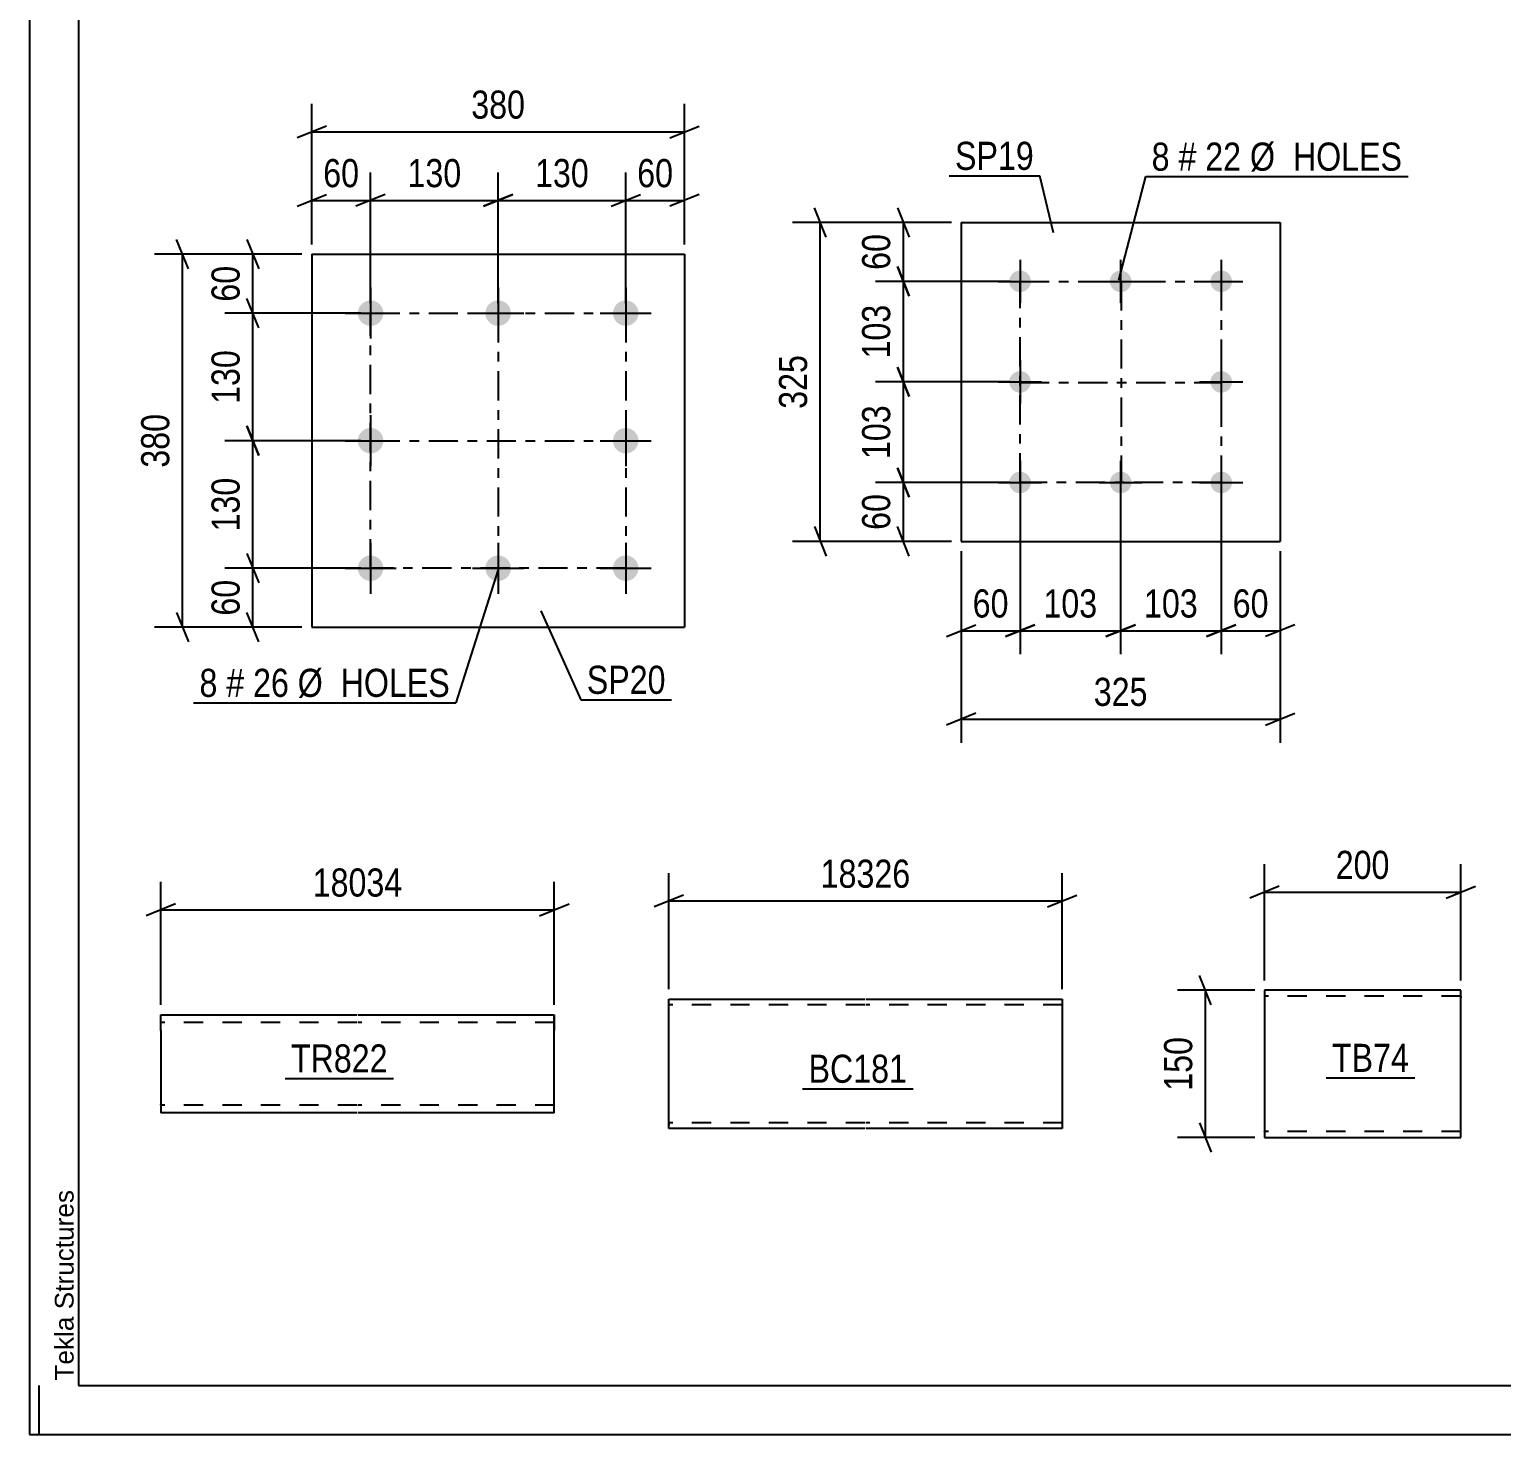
# Model space of a CAD drawing. Header units: millimetres. Extents: x 0 to 841, y 0 to 594.
# Drawn here: x 0 to 150, y 0 to 143.2 of the extents above; entities that cross this region are included whole.
import ezdxf

# ---------------------------------------------------------------- set-up
doc = ezdxf.new("R2010")
doc.units = ezdxf.units.MM
doc.linetypes.add('DXK_LINE_DOT2', pattern=[3.9198, 1.9599, -1.9599])
doc.linetypes.add('DXK_LINE_DOT3', pattern=[5.9187, 2.979, -0.9799, 0.9799, -0.9799])
doc.styles.add('Arial', font='ARIAL.TTF', dxfattribs={"height": 0.2})
doc.styles.add('Arial Narrow', font='ARIALN.TTF', dxfattribs={"height": 0.2})

# ---------------------------------------------------------------- blocks, each defined once
blk = doc.blocks.new('Unknown-318885291-1133')
at = {"color": 5, "linetype": 'Continuous'}
for p, q in [((0, 594), (0, 0)), ((5, 589), (5, 5)), ((1, 0), (1, 5)), ((5, 5), (836, 5)), ((0, 0), (841, 0))]:
    blk.add_line(p, q, dxfattribs=at)
at = {"color": 174, "linetype": 'Continuous', "style": 'Arial'}
blk.add_text('Tekla Structures', height=1.9102, rotation=90, dxfattribs=at).set_placement((4.5, 5.5))
blk = doc.blocks.new('Part-318885291-6675 - 6669')
at = {"color": 2, "linetype": 'Continuous'}
for p, q in [((94.96, 123.53), (94.96, 91.03)), ((94.96, 123.53), (127.46, 123.53)), ((127.46, 123.53), (127.46, 91.03)), ((94.96, 91.03), (127.46, 91.03))]:
    blk.add_line(p, q, dxfattribs=at)
blk = doc.blocks.new('Bolt-318885291-6708 - 6669')
at = {"linetype": 'Continuous'}
for points in [[(100.96, 118.63, -1), (100.96, 116.43, -1)], [(111.21, 118.63, -1), (111.21, 116.43, -1)], [(121.46, 118.63, -1), (121.46, 116.43, -1)], [(100.96, 108.38, -1), (100.96, 106.18, -1)], [(121.46, 108.38, -1), (121.46, 106.18, -1)], [(100.96, 98.13, -1), (100.96, 95.93, -1)], [(111.21, 98.13, -1), (111.21, 95.93, -1)], [(121.46, 98.13, -1), (121.46, 95.93, -1)]]:
    blk.add_hatch(color=1, dxfattribs=at).paths.add_polyline_path(points)
at = {"color": 1, "linetype": 'Continuous'}
for p, q in [((100.96, 119.73), (100.96, 115.33)), ((111.21, 119.73), (111.21, 115.33)), ((121.46, 119.73), (121.46, 115.33)), ((98.76, 117.53), (103.16, 117.53)), ((109.01, 117.53), (113.41, 117.53)), ((119.26, 117.53), (123.66, 117.53)), ((100.96, 109.48), (100.96, 105.08)), ((121.46, 109.48), (121.46, 105.08)), ((98.76, 107.28), (103.16, 107.28)), ((119.26, 107.28), (123.66, 107.28)), ((100.96, 99.23), (100.96, 94.83)), ((111.21, 99.23), (111.21, 94.83)), ((121.46, 99.23), (121.46, 94.83)), ((98.76, 97.03), (103.16, 97.03)), ((109.01, 97.03), (113.41, 97.03)), ((119.26, 97.03), (123.66, 97.03))]:
    blk.add_line(p, q, dxfattribs=at)
blk = doc.blocks.new('Part-318885291-6847 - 6842')
at = {"color": 2, "linetype": 'Continuous'}
for p, q in [((125.87, 45.28), (125.87, 30.38)), ((145.87, 45.28), (125.87, 45.28)), ((145.87, 31.48), (145.87, 45.28)), ((125.87, 30.38), (125.87, 30.28)), ((125.87, 30.28), (145.87, 30.28)), ((145.87, 30.28), (145.87, 31.48))]:
    blk.add_line(p, q, dxfattribs=at)
at = {"color": 7, "linetype": 'DXK_LINE_DOT2'}
for p, q in [((145.87, 44.68), (125.87, 44.68)), ((145.87, 44.68), (145.87, 44.64)), ((145.87, 44.64), (145.87, 44.68)), ((145.87, 44.54), (145.87, 44.64)), ((145.87, 44.64), (145.87, 44.54)), ((125.87, 30.88), (125.87, 30.93)), ((145.87, 30.88), (125.87, 30.88)), ((145.87, 30.93), (145.87, 31.25)), ((145.87, 30.88), (145.87, 30.93))]:
    blk.add_line(p, q, dxfattribs=at)
blk = doc.blocks.new('Bolt-318885291-6914 - 6875')
at = {"linetype": 'Continuous'}
for points in [[(34.77, 115.59, -1), (34.77, 112.99, -1)], [(47.77, 115.59, -1), (47.77, 112.99, -1)], [(60.77, 115.59, -1), (60.77, 112.99, -1)], [(34.77, 102.59, -1), (34.77, 99.99, -1)], [(60.77, 102.59, -1), (60.77, 99.99, -1)], [(34.77, 89.59, -1), (34.77, 86.99, -1)], [(47.77, 89.59, -1), (47.77, 86.99, -1)], [(60.77, 89.59, -1), (60.77, 86.99, -1)]]:
    blk.add_hatch(color=1, dxfattribs=at).paths.add_polyline_path(points)
at = {"color": 1, "linetype": 'Continuous'}
for p, q in [((34.77, 116.89), (34.77, 111.69)), ((47.77, 116.89), (47.77, 111.69)), ((60.77, 116.89), (60.77, 111.69)), ((32.17, 114.29), (37.37, 114.29)), ((45.17, 114.29), (50.37, 114.29)), ((58.17, 114.29), (63.37, 114.29)), ((34.77, 103.89), (34.77, 98.69)), ((60.77, 103.89), (60.77, 98.69)), ((32.17, 101.29), (37.37, 101.29)), ((58.17, 101.29), (63.37, 101.29)), ((34.77, 90.89), (34.77, 85.69)), ((47.77, 90.89), (47.77, 85.69)), ((60.77, 90.89), (60.77, 85.69)), ((32.17, 88.29), (37.37, 88.29)), ((45.17, 88.29), (50.37, 88.29)), ((58.17, 88.29), (63.37, 88.29))]:
    blk.add_line(p, q, dxfattribs=at)
blk = doc.blocks.new('Part-318885291-6881 - 6875')
at = {"color": 2, "linetype": 'Continuous'}
for p, q in [((28.77, 120.29), (28.77, 82.29)), ((28.77, 120.29), (66.77, 120.29)), ((66.77, 120.29), (66.77, 82.29)), ((28.77, 82.29), (66.77, 82.29))]:
    blk.add_line(p, q, dxfattribs=at)
blk = doc.blocks.new('Part-318885291-7139 - 7134')
at = {"color": 2, "linetype": 'Continuous'}
for p, q in [((65.16, 43.18), (65.16, 44.38)), ((65.16, 44.38), (85.16, 44.38)), ((85.26, 44.38), (105.26, 44.38)), ((105.26, 44.38), (105.26, 44.29)), ((105.26, 44.29), (105.26, 43.18)), ((65.16, 31.92), (65.16, 43.18)), ((105.26, 43.18), (105.26, 31.18)), ((65.16, 31.28), (65.16, 31.92)), ((65.16, 31.18), (65.16, 31.28)), ((85.16, 31.18), (65.16, 31.18)), ((105.26, 31.18), (85.26, 31.18))]:
    blk.add_line(p, q, dxfattribs=at)
at = {"color": 7, "linetype": 'DXK_LINE_DOT2'}
for p, q in [((85.16, 43.78), (65.16, 43.78)), ((105.26, 43.78), (85.26, 43.78)), ((105.26, 44.03), (105.26, 43.18)), ((65.16, 31.92), (65.16, 31.54)), ((65.16, 31.78), (65.16, 31.83)), ((85.16, 31.78), (65.16, 31.78)), ((105.26, 31.78), (85.26, 31.78)), ((105.26, 31.83), (105.26, 31.92)), ((105.26, 31.78), (105.26, 31.83)), ((105.26, 31.78), (105.26, 31.83)), ((65.16, 31.18), (65.16, 31.18))]:
    blk.add_line(p, q, dxfattribs=at)
blk = doc.blocks.new('Part-318885291-2201 - 2195')
at = {"color": 2, "linetype": 'Continuous'}
for p, q in [((13.39, 41.18), (13.39, 42.78)), ((13.39, 42.78), (33.39, 42.78)), ((33.49, 42.78), (53.49, 42.78)), ((53.49, 42.78), (53.49, 41.18)), ((13.39, 41.18), (13.39, 32.78)), ((53.49, 32.78), (53.49, 41.18)), ((33.39, 32.78), (13.39, 32.78)), ((53.49, 32.78), (33.49, 32.78))]:
    blk.add_line(p, q, dxfattribs=at)
at = {"color": 7, "linetype": 'DXK_LINE_DOT2'}
for p, q in [((53.49, 41.18), (53.49, 42.66)), ((33.39, 41.98), (13.39, 41.98)), ((53.49, 41.98), (33.49, 41.98)), ((13.39, 33.58), (13.39, 33.65)), ((33.39, 33.58), (13.39, 33.58)), ((53.49, 33.58), (33.49, 33.58)), ((53.49, 33.58), (53.49, 33.65))]:
    blk.add_line(p, q, dxfattribs=at)
blk = doc.blocks.new('Rectangle-318885291-6795 - 6669')
at = {"color": 1, "linetype": 'DXK_LINE_DOT3'}
blk.add_lwpolyline([(100.96, 117.53), (121.46, 117.53), (121.46, 97.03), (100.96, 97.03), (100.96, 117.53)], close=True, dxfattribs=at)
blk = doc.blocks.new('Rectangle-318885291-7001 - 6875')
at = {"color": 1, "linetype": 'DXK_LINE_DOT3'}
blk.add_lwpolyline([(34.77, 114.29), (60.77, 114.29), (60.77, 88.29), (34.77, 88.29), (34.77, 114.29)], close=True, dxfattribs=at)
blk = doc.blocks.new('Line-318885291-6788 - 6669')
at = {"color": 1, "linetype": 'DXK_LINE_DOT3'}
blk.add_line((111.26, 117.53), (111.26, 97.03), dxfattribs=at)
blk = doc.blocks.new('Line-318885291-6994 - 6875')
at = {"color": 1, "linetype": 'DXK_LINE_DOT3'}
blk.add_line((47.77, 114.29), (47.77, 88.29), dxfattribs=at)
blk = doc.blocks.new('Line-318885291-6781 - 6669')
at = {"color": 1, "linetype": 'DXK_LINE_DOT3'}
blk.add_line((100.96, 107.23), (121.46, 107.23), dxfattribs=at)
blk = doc.blocks.new('Line-318885291-6987 - 6875')
at = {"color": 1, "linetype": 'DXK_LINE_DOT3'}
blk.add_line((34.77, 101.29), (60.77, 101.29), dxfattribs=at)
blk = doc.blocks.new('StraightDimension-318885291-6735 - 6669')
at = {"color": 7, "linetype": 'Continuous'}
for p, q in [((94.96, 90.03), (94.96, 70.51)), ((127.46, 90.03), (127.46, 70.51)), ((96.46, 73.51), (93.46, 72.31)), ((94.96, 72.91), (127.46, 72.91)), ((125.96, 72.31), (128.96, 73.51))]:
    blk.add_line(p, q, dxfattribs=at)
at = {"color": 0}
blk.add_wipeout([(114.55, 73.66), (114.55, 77.86), (107.87, 77.86), (107.87, 73.66)], dxfattribs=at)
at = {"color": 3, "style": 'Arial Narrow'}
blk.add_text('325', height=2.863, dxfattribs=at).set_placement((108.47, 74.26))
blk = doc.blocks.new('StraightDimension-318885291-11946 - 6669')
at = {"color": 7, "linetype": 'Continuous'}
for p, q in [((88.47, 108.78), (89.67, 105.78)), ((99.96, 107.28), (86.22, 107.28)), ((89.07, 97.03), (89.07, 107.28)), ((89.67, 95.53), (88.47, 98.53)), ((99.96, 97.03), (86.22, 97.03))]:
    blk.add_line(p, q, dxfattribs=at)
at = {"color": 0}
blk.add_wipeout([(88.32, 105.5), (84.12, 105.5), (84.12, 98.82), (88.32, 98.82)], dxfattribs=at)
at = {"color": 3, "style": 'Arial Narrow'}
blk.add_text('103', height=2.863, rotation=90.0002, dxfattribs=at).set_placement((87.72, 99.42))
blk = doc.blocks.new('StraightDimension-318885291-6710 - 6669')
at = {"color": 7, "linetype": 'Continuous'}
for p, q in [((88.47, 125.03), (89.67, 122.03)), ((93.96, 123.53), (86.22, 123.53)), ((89.07, 117.53), (89.07, 123.53)), ((89.67, 116.03), (88.47, 119.03)), ((99.96, 117.53), (86.22, 117.53))]:
    blk.add_line(p, q, dxfattribs=at)
at = {"color": 0}
blk.add_wipeout([(88.32, 122.96), (84.12, 122.96), (84.12, 118.1), (88.32, 118.1)], dxfattribs=at)
at = {"color": 3, "style": 'Arial Narrow'}
blk.add_text('60', height=2.863, rotation=90.0002, dxfattribs=at).set_placement((87.72, 118.7))
blk = doc.blocks.new('StraightDimension-318885291-6720 - 6669')
at = {"color": 7, "linetype": 'Continuous'}
for p, q in [((88.47, 98.53), (89.67, 95.53)), ((99.96, 97.03), (86.22, 97.03)), ((89.07, 91.03), (89.07, 97.03)), ((89.67, 89.53), (88.47, 92.53)), ((93.96, 91.03), (86.22, 91.03))]:
    blk.add_line(p, q, dxfattribs=at)
at = {"color": 0}
blk.add_wipeout([(88.32, 96.46), (84.12, 96.46), (84.12, 91.6), (88.32, 91.6)], dxfattribs=at)
at = {"color": 3, "style": 'Arial Narrow'}
blk.add_text('60', height=2.863, rotation=90.0002, dxfattribs=at).set_placement((87.72, 92.2))
blk = doc.blocks.new('StraightDimension-318885291-6750 - 6669')
at = {"color": 7, "linetype": 'Continuous'}
for p, q in [((121.46, 96.03), (121.46, 79.52)), ((127.46, 90.03), (127.46, 79.52)), ((119.96, 81.32), (122.96, 82.52)), ((128.96, 82.52), (125.96, 81.32)), ((121.46, 81.92), (127.46, 81.92))]:
    blk.add_line(p, q, dxfattribs=at)
at = {"color": 0}
blk.add_wipeout([(126.89, 82.67), (126.89, 86.87), (122.03, 86.87), (122.03, 82.67)], dxfattribs=at)
at = {"color": 3, "style": 'Arial Narrow'}
blk.add_text('60', height=2.863, dxfattribs=at).set_placement((122.63, 83.27))
blk = doc.blocks.new('StraightDimension-318885291-6760 - 6669')
at = {"color": 7, "linetype": 'Continuous'}
for p, q in [((100.96, 96.03), (100.96, 79.52)), ((94.96, 90.03), (94.96, 79.52)), ((93.46, 81.32), (96.46, 82.52)), ((102.46, 82.52), (99.46, 81.32)), ((94.96, 81.92), (100.96, 81.92))]:
    blk.add_line(p, q, dxfattribs=at)
at = {"color": 0}
blk.add_wipeout([(100.39, 82.67), (100.39, 86.87), (95.53, 86.87), (95.53, 82.67)], dxfattribs=at)
at = {"color": 3, "style": 'Arial Narrow'}
blk.add_text('60', height=2.863, dxfattribs=at).set_placement((96.13, 83.27))
blk = doc.blocks.new('StraightDimension-318885291-6771 - 6669')
at = {"color": 7, "linetype": 'Continuous'}
for p, q in [((81.2, 122.03), (80, 125.03)), ((93.96, 123.53), (77.75, 123.53)), ((80.6, 91.03), (80.6, 123.53)), ((80, 92.53), (81.2, 89.53)), ((93.96, 91.03), (77.75, 91.03))]:
    blk.add_line(p, q, dxfattribs=at)
at = {"color": 0}
blk.add_wipeout([(79.85, 110.62), (75.65, 110.62), (75.65, 103.94), (79.85, 103.94)], dxfattribs=at)
at = {"color": 3, "style": 'Arial Narrow'}
blk.add_text('325', height=2.863, rotation=90.0002, dxfattribs=at).set_placement((79.25, 104.54))
blk = doc.blocks.new('StraightDimension-318885291-11948 - 6669')
at = {"color": 7, "linetype": 'Continuous'}
for p, q in [((88.47, 119.03), (89.67, 116.03)), ((99.96, 117.53), (86.22, 117.53)), ((89.07, 107.28), (89.07, 117.53)), ((89.67, 105.78), (88.47, 108.78)), ((99.96, 107.28), (86.22, 107.28))]:
    blk.add_line(p, q, dxfattribs=at)
at = {"color": 0}
blk.add_wipeout([(88.32, 115.75), (84.12, 115.75), (84.12, 109.07), (88.32, 109.07)], dxfattribs=at)
at = {"color": 3, "style": 'Arial Narrow'}
blk.add_text('103', height=2.863, rotation=90.0002, dxfattribs=at).set_placement((87.72, 109.67))
blk = doc.blocks.new('StraightDimension-318885291-11968 - 6669')
at = {"color": 7, "linetype": 'Continuous'}
for p, q in [((100.96, 96.03), (100.96, 79.52)), ((111.21, 96.03), (111.21, 79.52)), ((99.46, 81.32), (102.46, 82.52)), ((112.71, 82.52), (109.71, 81.32)), ((100.96, 81.92), (111.21, 81.92))]:
    blk.add_line(p, q, dxfattribs=at)
at = {"color": 0}
blk.add_wipeout([(109.43, 82.67), (109.43, 86.87), (102.74, 86.87), (102.74, 82.67)], dxfattribs=at)
at = {"color": 3, "style": 'Arial Narrow'}
blk.add_text('103', height=2.863, dxfattribs=at).set_placement((103.34, 83.27))
blk = doc.blocks.new('StraightDimension-318885291-11970 - 6669')
at = {"color": 7, "linetype": 'Continuous'}
for p, q in [((111.21, 96.03), (111.21, 79.52)), ((121.46, 96.03), (121.46, 79.52)), ((109.71, 81.32), (112.71, 82.52)), ((122.96, 82.52), (119.96, 81.32)), ((111.21, 81.92), (121.46, 81.92))]:
    blk.add_line(p, q, dxfattribs=at)
at = {"color": 0}
blk.add_wipeout([(119.68, 82.67), (119.68, 86.87), (112.99, 86.87), (112.99, 82.67)], dxfattribs=at)
at = {"color": 3, "style": 'Arial Narrow'}
blk.add_text('103', height=2.863, dxfattribs=at).set_placement((113.59, 83.27))
blk = doc.blocks.new('StraightDimension-318885291-6860 - 6842')
at = {"color": 7, "linetype": 'Continuous'}
for p, q in [((120.45, 43.78), (119.25, 46.78)), ((124.87, 45.28), (117, 45.28)), ((119.85, 30.28), (119.85, 45.28)), ((119.25, 31.78), (120.45, 28.78)), ((124.87, 30.28), (117, 30.28))]:
    blk.add_line(p, q, dxfattribs=at)
at = {"color": 0}
blk.add_wipeout([(119.1, 41.13), (114.9, 41.13), (114.9, 34.44), (119.1, 34.44)], dxfattribs=at)
at = {"color": 3, "style": 'Arial Narrow'}
blk.add_text('150', height=2.863, rotation=90.0002, dxfattribs=at).set_placement((118.5, 35.04))
blk = doc.blocks.new('StraightDimension-318885291-6849 - 6842')
at = {"color": 7, "linetype": 'Continuous'}
for p, q in [((125.87, 46.28), (125.87, 58.13)), ((145.87, 46.28), (145.87, 58.13)), ((127.37, 55.88), (124.37, 54.68)), ((144.37, 54.68), (147.37, 55.88)), ((125.87, 55.28), (145.87, 55.28))]:
    blk.add_line(p, q, dxfattribs=at)
at = {"color": 0}
blk.add_wipeout([(139.21, 56.03), (139.21, 60.23), (132.53, 60.23), (132.53, 56.03)], dxfattribs=at)
at = {"color": 3, "style": 'Arial Narrow'}
blk.add_text('200', height=2.863, dxfattribs=at).set_placement((133.13, 56.63))
blk = doc.blocks.new('StraightDimension-318885291-6916 - 6875')
at = {"color": 7, "linetype": 'Continuous'}
for p, q in [((22.17, 89.79), (23.37, 86.79)), ((33.77, 88.29), (19.92, 88.29)), ((22.77, 82.29), (22.77, 88.29)), ((23.37, 80.79), (22.17, 83.79)), ((27.77, 82.29), (19.92, 82.29))]:
    blk.add_line(p, q, dxfattribs=at)
at = {"color": 0}
blk.add_wipeout([(22.02, 87.72), (17.82, 87.72), (17.82, 82.86), (22.02, 82.86)], dxfattribs=at)
at = {"color": 3, "style": 'Arial Narrow'}
blk.add_text('60', height=2.863, rotation=90.0002, dxfattribs=at).set_placement((21.42, 83.46))
blk = doc.blocks.new('StraightDimension-318885291-6926 - 6875')
at = {"color": 7, "linetype": 'Continuous'}
for p, q in [((22.17, 121.79), (23.37, 118.79)), ((27.77, 120.29), (19.92, 120.29)), ((22.77, 114.29), (22.77, 120.29)), ((23.37, 112.79), (22.17, 115.79)), ((33.77, 114.29), (19.92, 114.29))]:
    blk.add_line(p, q, dxfattribs=at)
at = {"color": 0}
blk.add_wipeout([(22.02, 119.72), (17.82, 119.72), (17.82, 114.86), (22.02, 114.86)], dxfattribs=at)
at = {"color": 3, "style": 'Arial Narrow'}
blk.add_text('60', height=2.863, rotation=90.0002, dxfattribs=at).set_placement((21.42, 115.46))
blk = doc.blocks.new('StraightDimension-318885291-6941 - 6875')
at = {"color": 7, "linetype": 'Continuous'}
for p, q in [((16.2, 118.79), (15, 121.79)), ((27.77, 120.29), (12.75, 120.29)), ((15.6, 82.29), (15.6, 120.29)), ((15, 83.79), (16.2, 80.79)), ((27.77, 82.29), (12.75, 82.29))]:
    blk.add_line(p, q, dxfattribs=at)
at = {"color": 0}
blk.add_wipeout([(14.85, 104.63), (10.65, 104.63), (10.65, 97.94), (14.85, 97.94)], dxfattribs=at)
at = {"color": 3, "style": 'Arial Narrow'}
blk.add_text('380', height=2.863, rotation=90.0002, dxfattribs=at).set_placement((14.25, 98.54))
blk = doc.blocks.new('StraightDimension-318885291-6952 - 6875')
at = {"color": 7, "linetype": 'Continuous'}
for p, q in [((28.77, 121.29), (28.77, 128.63)), ((34.77, 115.29), (34.77, 128.63)), ((27.27, 125.18), (30.27, 126.38)), ((36.27, 126.38), (33.27, 125.18)), ((28.77, 125.78), (34.77, 125.78))]:
    blk.add_line(p, q, dxfattribs=at)
at = {"color": 0}
blk.add_wipeout([(34.2, 126.53), (34.2, 130.73), (29.34, 130.73), (29.34, 126.53)], dxfattribs=at)
at = {"color": 3, "style": 'Arial Narrow'}
blk.add_text('60', height=2.863, dxfattribs=at).set_placement((29.94, 127.13))
blk = doc.blocks.new('StraightDimension-318885291-6962 - 6875')
at = {"color": 7, "linetype": 'Continuous'}
for p, q in [((60.77, 115.29), (60.77, 128.63)), ((66.77, 121.29), (66.77, 128.63)), ((59.27, 125.18), (62.27, 126.38)), ((68.27, 126.38), (65.27, 125.18)), ((60.77, 125.78), (66.77, 125.78))]:
    blk.add_line(p, q, dxfattribs=at)
at = {"color": 0}
blk.add_wipeout([(66.2, 126.53), (66.2, 130.73), (61.34, 130.73), (61.34, 126.53)], dxfattribs=at)
at = {"color": 3, "style": 'Arial Narrow'}
blk.add_text('60', height=2.863, dxfattribs=at).set_placement((61.94, 127.13))
blk = doc.blocks.new('StraightDimension-318885291-6977 - 6875')
at = {"color": 7, "linetype": 'Continuous'}
for p, q in [((28.77, 121.29), (28.77, 135.61)), ((66.77, 121.29), (66.77, 135.61)), ((30.27, 133.36), (27.27, 132.16)), ((28.77, 132.76), (66.77, 132.76)), ((65.27, 132.16), (68.27, 133.36))]:
    blk.add_line(p, q, dxfattribs=at)
at = {"color": 0}
blk.add_wipeout([(51.11, 133.51), (51.11, 137.71), (44.43, 137.71), (44.43, 133.51)], dxfattribs=at)
at = {"color": 3, "style": 'Arial Narrow'}
blk.add_text('380', height=2.863, dxfattribs=at).set_placement((45.03, 134.11))
blk = doc.blocks.new('StraightDimension-318885291-12090 - 6875')
at = {"color": 7, "linetype": 'Continuous'}
for p, q in [((23.37, 99.79), (22.17, 102.79)), ((33.77, 101.29), (19.92, 101.29)), ((22.77, 88.29), (22.77, 101.29)), ((22.17, 89.79), (23.37, 86.79)), ((33.77, 88.29), (19.92, 88.29))]:
    blk.add_line(p, q, dxfattribs=at)
at = {"color": 0}
blk.add_wipeout([(22.02, 98.13), (17.82, 98.13), (17.82, 91.44), (22.02, 91.44)], dxfattribs=at)
at = {"color": 3, "style": 'Arial Narrow'}
blk.add_text('130', height=2.863, rotation=90.0002, dxfattribs=at).set_placement((21.42, 92.04))
blk = doc.blocks.new('StraightDimension-318885291-12092 - 6875')
at = {"color": 7, "linetype": 'Continuous'}
for p, q in [((23.37, 112.79), (22.17, 115.79)), ((33.77, 114.29), (19.92, 114.29)), ((22.77, 101.29), (22.77, 114.29)), ((22.17, 102.79), (23.37, 99.79)), ((33.77, 101.29), (19.92, 101.29))]:
    blk.add_line(p, q, dxfattribs=at)
at = {"color": 0}
blk.add_wipeout([(22.02, 111.13), (17.82, 111.13), (17.82, 104.44), (22.02, 104.44)], dxfattribs=at)
at = {"color": 3, "style": 'Arial Narrow'}
blk.add_text('130', height=2.863, rotation=90.0002, dxfattribs=at).set_placement((21.42, 105.04))
blk = doc.blocks.new('StraightDimension-318885291-12112 - 6875')
at = {"color": 7, "linetype": 'Continuous'}
for p, q in [((34.77, 115.29), (34.77, 128.63)), ((47.77, 115.29), (47.77, 128.63)), ((36.27, 126.38), (33.27, 125.18)), ((46.27, 125.18), (49.27, 126.38)), ((34.77, 125.78), (47.77, 125.78))]:
    blk.add_line(p, q, dxfattribs=at)
at = {"color": 0}
blk.add_wipeout([(44.61, 126.53), (44.61, 130.73), (37.93, 130.73), (37.93, 126.53)], dxfattribs=at)
at = {"color": 3, "style": 'Arial Narrow'}
blk.add_text('130', height=2.863, dxfattribs=at).set_placement((38.53, 127.13))
blk = doc.blocks.new('StraightDimension-318885291-12114 - 6875')
at = {"color": 7, "linetype": 'Continuous'}
for p, q in [((47.77, 115.29), (47.77, 128.63)), ((60.77, 115.29), (60.77, 128.63)), ((49.27, 126.38), (46.27, 125.18)), ((59.27, 125.18), (62.27, 126.38)), ((47.77, 125.78), (60.77, 125.78))]:
    blk.add_line(p, q, dxfattribs=at)
at = {"color": 0}
blk.add_wipeout([(57.61, 126.53), (57.61, 130.73), (50.93, 130.73), (50.93, 126.53)], dxfattribs=at)
at = {"color": 3, "style": 'Arial Narrow'}
blk.add_text('130', height=2.863, dxfattribs=at).set_placement((51.53, 127.13))
blk = doc.blocks.new('StraightDimension-318885291-7143 - 7134')
at = {"color": 7, "linetype": 'Continuous'}
for p, q in [((65.16, 45.38), (65.16, 57.23)), ((105.26, 45.38), (105.26, 57.23)), ((66.66, 54.98), (63.66, 53.78)), ((65.16, 54.38), (105.26, 54.38)), ((103.76, 53.78), (106.76, 54.98))]:
    blk.add_line(p, q, dxfattribs=at)
at = {"color": 0}
blk.add_wipeout([(90.38, 55.13), (90.38, 59.33), (80.04, 59.33), (80.04, 55.13)], dxfattribs=at)
at = {"color": 3, "style": 'Arial Narrow'}
blk.add_text('18326', height=2.863, dxfattribs=at).set_placement((80.64, 55.73))
blk = doc.blocks.new('StraightDimension-318885291-2278 - 2195')
at = {"color": 7, "linetype": 'Continuous'}
for p, q in [((13.39, 43.78), (13.39, 56.33)), ((53.49, 43.78), (53.49, 56.33)), ((14.89, 54.08), (11.89, 52.88)), ((51.99, 52.88), (54.99, 54.08)), ((13.39, 53.48), (53.49, 53.48))]:
    blk.add_line(p, q, dxfattribs=at)
at = {"color": 0}
blk.add_wipeout([(38.61, 54.23), (38.61, 58.43), (28.27, 58.43), (28.27, 54.23)], dxfattribs=at)
at = {"color": 3, "style": 'Arial Narrow'}
blk.add_text('18034', height=2.863, dxfattribs=at).set_placement((28.87, 54.83))
blk = doc.blocks.new('Mark-318885291-6671 - 6669')
at = {"color": 0}
blk.add_wipeout([(102.37, 128.89), (102.37, 131.89), (94.33, 131.89), (94.33, 128.89)], dxfattribs=at)
blk.add_wipeout([(102.37, 128.89), (102.37, 131.89), (94.33, 131.89), (94.33, 128.89)], dxfattribs=at)
at = {"color": 30, "linetype": 'Continuous'}
for p in [(93.73, 128.29), (104.36, 122.49)]:
    blk.add_line(p, (102.97, 128.29), dxfattribs=at)
at = {"color": 3, "style": 'Arial Narrow'}
blk.add_text('SP19', height=2.863, dxfattribs=at).set_placement((94.33, 128.89))
blk = doc.blocks.new('Mark-318885291-6704 - 6669')
at = {"color": 0}
for points in [[(116.2, 128.81), (116.2, 131.81), (114.37, 131.81), (114.37, 128.81)], [(118.93, 128.81), (118.93, 131.81), (117.1, 131.81), (117.1, 128.81)], [(123.49, 128.81), (123.49, 131.81), (119.83, 131.81), (119.83, 128.81)], [(139.91, 128.81), (139.91, 131.81), (124.39, 131.81), (124.39, 128.81)]]:
    blk.add_wipeout(points, dxfattribs=at)
for points in [[(116.2, 128.81), (116.2, 131.81), (114.37, 131.81), (114.37, 128.81)], [(118.93, 128.81), (118.93, 131.81), (117.1, 131.81), (117.1, 128.81)], [(123.49, 128.81), (123.49, 131.81), (119.83, 131.81), (119.83, 128.81)], [(139.91, 128.81), (139.91, 131.81), (124.39, 131.81), (124.39, 128.81)]]:
    blk.add_wipeout(points, dxfattribs=at)
at = {"color": 7, "linetype": 'Continuous'}
for p, q in [((111.03, 117.65), (113.77, 128.21)), ((113.77, 128.21), (140.51, 128.21))]:
    blk.add_line(p, q, dxfattribs=at)
at = {"color": 3, "style": 'Arial Narrow'}
for s, height, p in [('8', 2.86, (114.37, 128.81)), ('#', 2.86, (117.1, 128.81)), ('22', 2.863, (119.83, 128.81)), ('Ø  HOLES', 2.863, (124.39, 128.81))]:
    blk.add_text(s, height=height, dxfattribs=at).set_placement(p)
blk = doc.blocks.new('Mark-318885291-6845 - 6842')
at = {"color": 0}
blk.add_wipeout([(140.59, 36.96), (140.59, 39.96), (132.74, 39.96), (132.74, 36.96)], dxfattribs=at)
blk.add_wipeout([(140.59, 36.96), (140.59, 39.96), (132.74, 39.96), (132.74, 36.96)], dxfattribs=at)
at = {"color": 30, "linetype": 'Continuous'}
blk.add_line((132.14, 36.36), (141.19, 36.36), dxfattribs=at)
at = {"color": 3, "style": 'Arial Narrow'}
blk.add_text('TB74', height=2.863, dxfattribs=at).set_placement((132.74, 36.96))
blk = doc.blocks.new('Mark-318885291-6877 - 6875')
at = {"color": 0}
blk.add_wipeout([(64.84, 75.49), (64.84, 78.49), (56.8, 78.49), (56.8, 75.49)], dxfattribs=at)
blk.add_wipeout([(64.84, 75.49), (64.84, 78.49), (56.8, 78.49), (56.8, 75.49)], dxfattribs=at)
at = {"color": 30, "linetype": 'Continuous'}
for p, q in [((52.13, 83.95), (56.2, 74.89)), ((56.2, 74.89), (65.44, 74.89))]:
    blk.add_line(p, q, dxfattribs=at)
at = {"color": 3, "style": 'Arial Narrow'}
blk.add_text('SP20', height=2.863, dxfattribs=at).set_placement((56.8, 75.49))
blk = doc.blocks.new('Mark-318885291-6910 - 6875')
at = {"color": 0}
for points in [[(19.16, 75.18), (19.16, 78.18), (17.33, 78.18), (17.33, 75.18)], [(21.89, 75.18), (21.89, 78.18), (20.06, 78.18), (20.06, 75.18)], [(26.44, 75.18), (26.44, 78.18), (22.79, 78.18), (22.79, 75.18)], [(42.87, 75.18), (42.87, 78.18), (27.34, 78.18), (27.34, 75.18)]]:
    blk.add_wipeout(points, dxfattribs=at)
for points in [[(19.16, 75.18), (19.16, 78.18), (17.33, 78.18), (17.33, 75.18)], [(21.89, 75.18), (21.89, 78.18), (20.06, 78.18), (20.06, 75.18)], [(26.44, 75.18), (26.44, 78.18), (22.79, 78.18), (22.79, 75.18)], [(42.87, 75.18), (42.87, 78.18), (27.34, 78.18), (27.34, 75.18)]]:
    blk.add_wipeout(points, dxfattribs=at)
at = {"color": 7, "linetype": 'Continuous'}
for p in [(47.72, 88.06), (16.73, 74.58)]:
    blk.add_line(p, (43.47, 74.58), dxfattribs=at)
at = {"color": 3, "style": 'Arial Narrow'}
for s, height, p in [('8', 2.86, (17.33, 75.18)), ('#', 2.86, (20.06, 75.18)), ('26', 2.863, (22.79, 75.18)), ('Ø  HOLES', 2.863, (27.34, 75.18))]:
    blk.add_text(s, height=height, dxfattribs=at).set_placement(p)
blk = doc.blocks.new('Mark-318885291-7137 - 7134')
at = {"color": 0}
blk.add_wipeout([(89.45, 35.85), (89.45, 38.85), (79.4, 38.85), (79.4, 35.85)], dxfattribs=at)
blk.add_wipeout([(89.45, 35.85), (89.45, 38.85), (79.4, 38.85), (79.4, 35.85)], dxfattribs=at)
at = {"color": 30, "linetype": 'Continuous'}
blk.add_line((78.8, 35.25), (90.05, 35.25), dxfattribs=at)
at = {"color": 3, "style": 'Arial Narrow'}
blk.add_text('BC181', height=2.863, dxfattribs=at).set_placement((79.4, 35.85))
blk = doc.blocks.new('Mark-318885291-2199 - 2195')
at = {"color": 0}
blk.add_wipeout([(36.51, 36.9), (36.51, 39.9), (26.65, 39.9), (26.65, 36.9)], dxfattribs=at)
blk.add_wipeout([(36.51, 36.9), (36.51, 39.9), (26.65, 39.9), (26.65, 36.9)], dxfattribs=at)
at = {"color": 30, "linetype": 'Continuous'}
blk.add_line((26.05, 36.3), (37.11, 36.3), dxfattribs=at)
at = {"color": 3, "style": 'Arial Narrow'}
blk.add_text('TR822', height=2.863, dxfattribs=at).set_placement((26.65, 36.9))

msp = doc.modelspace()

# ---------------------------------------------------------------- block references
for name in ['Unknown-318885291-1133', 'Part-318885291-6675 - 6669', 'Part-318885291-6881 - 6875', 'Bolt-318885291-6708 - 6669', 'Rectangle-318885291-6795 - 6669', 'Line-318885291-6788 - 6669', 'Bolt-318885291-6914 - 6875', 'Rectangle-318885291-7001 - 6875', 'Line-318885291-6994 - 6875', 'Line-318885291-6781 - 6669', 'Line-318885291-6987 - 6875', 'Part-318885291-6847 - 6842', 'Part-318885291-7139 - 7134', 'Part-318885291-2201 - 2195']:
    msp.add_blockref(name, (0, 0))

# ---------------------------------------------------------------- next in the draw order: block references
for name in ['StraightDimension-318885291-6962 - 6875', 'Mark-318885291-6704 - 6669', 'StraightDimension-318885291-6710 - 6669', 'StraightDimension-318885291-6926 - 6875', 'StraightDimension-318885291-11946 - 6669', 'StraightDimension-318885291-6735 - 6669', 'StraightDimension-318885291-6916 - 6875', 'Mark-318885291-6877 - 6875', 'StraightDimension-318885291-7143 - 7134', 'StraightDimension-318885291-2278 - 2195', 'StraightDimension-318885291-6860 - 6842', 'Mark-318885291-2199 - 2195', 'Mark-318885291-6845 - 6842', 'Mark-318885291-7137 - 7134']:
    msp.add_blockref(name, (0, 0))

# ---------------------------------------------------------------- next in the draw order: block references
for name in ['StraightDimension-318885291-6941 - 6875', 'StraightDimension-318885291-6720 - 6669', 'StraightDimension-318885291-6750 - 6669', 'StraightDimension-318885291-6849 - 6842']:
    msp.add_blockref(name, (0, 0))

# ---------------------------------------------------------------- next in the draw order: block references
for name in ['StraightDimension-318885291-6952 - 6875', 'StraightDimension-318885291-12090 - 6875', 'StraightDimension-318885291-6760 - 6669']:
    msp.add_blockref(name, (0, 0))

# ---------------------------------------------------------------- next in the draw order: block references
for name in ['StraightDimension-318885291-6977 - 6875', 'StraightDimension-318885291-6771 - 6669', 'StraightDimension-318885291-12092 - 6875', 'StraightDimension-318885291-11968 - 6669', 'Mark-318885291-6910 - 6875']:
    msp.add_blockref(name, (0, 0))

# ---------------------------------------------------------------- next in the draw order: block references
for name in ['StraightDimension-318885291-12112 - 6875', 'Mark-318885291-6671 - 6669', 'StraightDimension-318885291-11948 - 6669', 'StraightDimension-318885291-11970 - 6669']:
    msp.add_blockref(name, (0, 0))

# ---------------------------------------------------------------- next in the draw order: block references
msp.add_blockref('StraightDimension-318885291-12114 - 6875', (0, 0))

doc.saveas('drawing.dxf')
